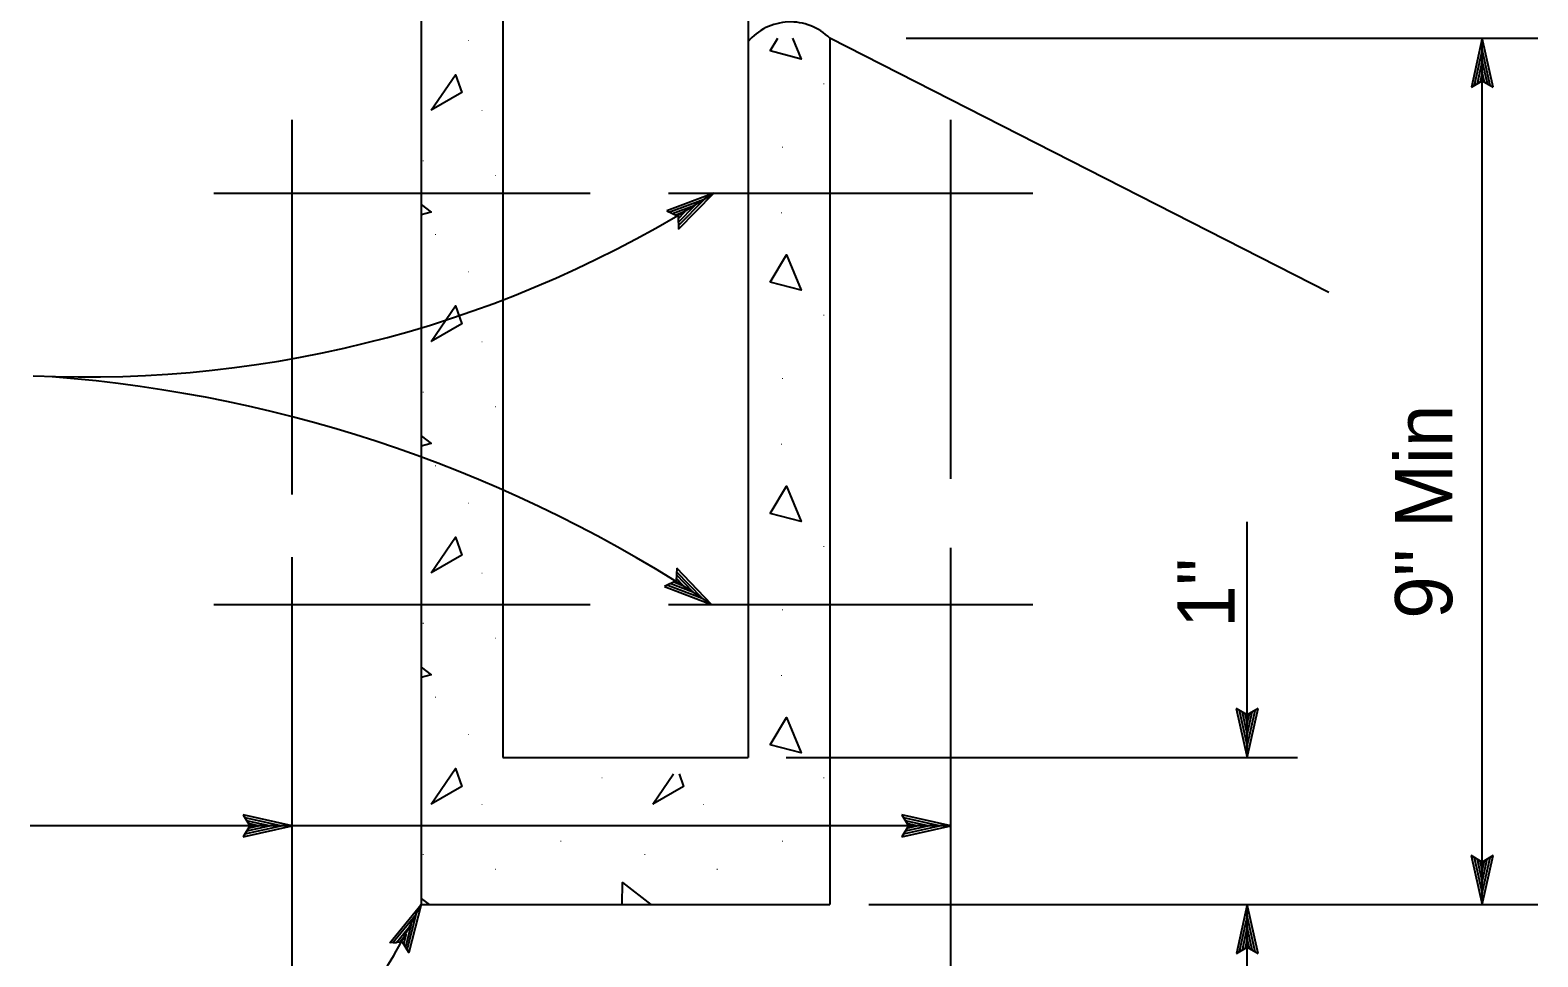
# Model space of a CAD drawing. Extents: x -894 to 866, y -476 to 714.
# Drawn here: x 499.2 to 683.7, y 153 to 266.4 of the extents above; entities that cross this region are included whole.
import ezdxf

# ---------------------------------------------------------------- set-up
doc = ezdxf.new("R2010")
doc.units = 0
for name, color, linetype in [('56 Stage 3 Anno', 7, 'Continuous'), ('57 Undefined', 7, 'Continuous'), ('59 Sndwall Anno', 7, 'Continuous'), ('60 Nongeo Data', 7, 'Continuous')]:
    doc.layers.add(name, color=color, linetype=linetype)

msp = doc.modelspace()

# ---------------------------------------------------------------- linework, layer by layer
at = {"layer": '56 Stage 3 Anno'}
for p, q in [((606.4, 265.38), (683.7, 265.38)), ((676.89, 265.38), (675.56, 259.38)), ((676.89, 263.98), (675.92, 259.61)), ((676.89, 159.38), (676.89, 265.38)), ((678.23, 259.38), (676.89, 265.38)), ((676.89, 265.38), (676.89, 265.38)), ((677.87, 259.59), (676.89, 264)), ((676.89, 262.61), (676.27, 259.79)), ((677.52, 259.83), (676.89, 262.61)), ((675.56, 259.38), (676.89, 260.18)), ((676.89, 261.23), (676.63, 260.02)), ((677.17, 260), (676.89, 261.23)), ((676.89, 260.18), (678.23, 259.38)), ((675.56, 259.38), (675.56, 259.38)), ((678.23, 259.38), (678.23, 259.38)), ((582.87, 246.42), (577.11, 244.28)), ((581.7, 245.66), (577.5, 244.1)), ((578.54, 242.45), (581.71, 245.67)), ((578.55, 242.04), (582.87, 246.42)), ((582.87, 246.42), (582.87, 246.42)), ((577.11, 244.28), (577.11, 244.28)), ((577.11, 244.28), (578.5, 243.6)), ((580.55, 244.92), (577.83, 243.91)), ((579.39, 244.17), (578.23, 243.73)), ((578.5, 243.27), (579.39, 244.17)), ((578.5, 243.6), (578.55, 242.04)), ((578.54, 242.88), (580.55, 244.92)), ((578.55, 242.04), (578.55, 242.04)), ((648.14, 177.38), (648.14, 206.23)), ((578.34, 200.53), (578.27, 198.98)), ((580.3, 197.63), (578.29, 199.72)), ((579.15, 198.4), (578.29, 199.29)), ((581.45, 196.88), (578.33, 200.1)), ((582.6, 196.11), (578.34, 200.53)), ((578.34, 200.53), (578.34, 200.53)), ((578.27, 198.98), (576.86, 198.31)), ((576.86, 198.31), (576.86, 198.31)), ((576.86, 198.31), (582.6, 196.11)), ((577.24, 198.48), (581.45, 196.87)), ((577.63, 198.65), (580.3, 197.63)), ((577.97, 198.85), (579.15, 198.4)), ((582.6, 196.11), (582.6, 196.11)), ((648.14, 182.58), (646.8, 183.38)), ((646.8, 183.38), (646.8, 183.38)), ((646.8, 183.38), (648.14, 177.38)), ((647.15, 183.16), (648.14, 178.76)), ((647.51, 182.93), (648.13, 180.14)), ((647.86, 182.75), (648.13, 181.52)), ((648.13, 180.14), (648.76, 182.96)), ((648.13, 181.52), (648.4, 182.73)), ((648.14, 177.38), (649.47, 183.38)), ((649.47, 183.38), (648.14, 182.58)), ((648.14, 178.77), (649.11, 183.14)), ((649.47, 183.38), (649.47, 183.38)), ((591.73, 177.38), (654.27, 177.38)), ((648.14, 177.38), (648.14, 177.38)), ((531.3, 169.01), (525.3, 170.34)), ((525.3, 170.34), (525.3, 170.34)), ((525.3, 170.34), (526.1, 169.01)), ((529.9, 169.02), (525.53, 169.98)), ((611.88, 169.01), (605.88, 170.34)), ((605.88, 170.34), (605.88, 170.34)), ((605.88, 170.34), (606.68, 169.01)), ((610.49, 169.02), (606.11, 169.98)), ((532.66, 169.01), (499.23, 169.01)), ((526.1, 169.01), (525.3, 167.67)), ((525.3, 167.67), (531.3, 169.01)), ((525.51, 168.03), (529.92, 169.01)), ((528.53, 169.01), (525.71, 169.64)), ((525.75, 168.39), (528.53, 169.01)), ((525.92, 168.74), (527.15, 169.01)), ((527.15, 169.01), (525.94, 169.28)), ((531.3, 169.01), (531.3, 169.01)), ((611.88, 169.01), (532.61, 169.01)), ((606.68, 169.01), (605.88, 167.67)), ((605.88, 167.67), (611.88, 169.01)), ((606.09, 168.03), (610.5, 169.01)), ((609.11, 169.01), (606.29, 169.64)), ((606.33, 168.39), (609.11, 169.01)), ((606.5, 168.74), (607.73, 169.01)), ((607.73, 169.01), (606.52, 169.28)), ((611.88, 169.01), (611.88, 169.01)), ((525.3, 167.67), (525.3, 167.67)), ((605.88, 167.67), (605.88, 167.67)), ((676.89, 164.58), (675.55, 165.38)), ((675.55, 165.38), (675.55, 165.38)), ((675.55, 165.38), (676.89, 159.38)), ((675.91, 165.16), (676.89, 160.76)), ((676.27, 164.93), (676.89, 162.14)), ((676.61, 164.75), (676.89, 163.52)), ((676.89, 159.38), (678.22, 165.38)), ((678.22, 165.38), (676.89, 164.58)), ((676.89, 160.77), (677.86, 165.14)), ((676.89, 162.14), (677.51, 164.96)), ((676.89, 163.52), (677.16, 164.73)), ((678.22, 165.38), (678.22, 165.38)), ((601.85, 159.38), (683.7, 159.38)), ((648.14, 159.38), (646.81, 153.38)), ((649.48, 153.38), (648.14, 159.38)), ((648.14, 159.38), (648.14, 159.38)), ((648.14, 140.86), (648.14, 159.38)), ((676.89, 159.38), (676.89, 159.38)), ((648.13, 157.98), (647.17, 153.61)), ((649.12, 153.59), (648.14, 158)), ((648.14, 156.61), (647.51, 153.79)), ((648.14, 155.23), (647.87, 154.02)), ((648.76, 153.83), (648.14, 156.61)), ((648.41, 154), (648.14, 155.23)), ((646.81, 153.38), (648.14, 154.18)), ((646.81, 153.38), (646.81, 153.38)), ((648.14, 154.18), (649.48, 153.38)), ((649.48, 153.38), (649.48, 153.38))]:
    msp.add_line(p, q, dxfattribs=at)
msp.add_lwpolyline([(543.24, 154.69), (547.06, 159.38), (545.58, 153.51), (545.37, 153.85), (546.45, 158.15), (543.64, 154.72), (544.05, 154.75), (545.84, 156.95), (545.15, 154.2), (544.93, 154.54), (545.23, 155.73), (544.45, 154.78), (544.77, 154.8), (545.58, 153.51), (544.77, 154.8)], close=True, dxfattribs=at)
for centre, radius, start, end in [((506.15, 366.02), 142.09, 267.3505, 302.6771), ((488.96, 55.61), 168.84, 56.3151, 85.5963)]:
    msp.add_arc(centre, radius, start, end, dxfattribs=at)
msp.add_open_spline([(523.36, 101.78), (509.06, 101.78), (506.58, 121.42), (535.57, 136.49), (547.06, 159.38)], degree=2, dxfattribs=at)
at = {"layer": '59 Sndwall Anno'}
for points in [[(589.79, 263.83), (590.7, 265.38)], [(592.51, 265.38), (593.55, 262.84), (589.79, 263.83)], [(547.06, 245.04), (548.29, 244.09), (547.06, 243.76)], [(547.06, 216.74), (548.29, 215.79), (547.06, 215.46)], [(547.06, 188.44), (548.29, 187.49), (547.06, 187.16)], [(575.42, 171.66), (577.95, 175.38)], [(578.62, 175.38), (579.18, 173.84), (575.42, 171.66)], [(571.68, 159.38), (571.7, 162.07), (575.17, 159.38)], [(547.06, 160.14), (548.05, 159.38)]]:
    msp.add_lwpolyline(points, dxfattribs=at)
for points in [[(548.29, 256.57), (551.26, 260.92), (552.05, 258.75)], [(589.79, 235.53), (591.77, 238.89), (593.55, 234.54)], [(548.29, 228.27), (551.26, 232.62), (552.05, 230.44)], [(589.79, 207.23), (591.77, 210.59), (593.55, 206.24)], [(548.29, 199.96), (551.26, 204.32), (552.05, 202.14)], [(589.79, 178.92), (591.77, 182.29), (593.55, 177.94)], [(548.29, 171.66), (551.26, 176.01), (552.05, 173.84)]]:
    msp.add_lwpolyline(points, close=True, dxfattribs=at)
at = {"layer": '60 Nongeo Data'}
for p, q in [((557.06, 340.84), (557.06, 177.38)), ((587.06, 340.84), (587.06, 177.38)), ((547.06, 290.85), (547.06, 159.38)), ((597.06, 265.38), (597.06, 159.38)), ((658.12, 234.27), (597.06, 265.38)), ((531.3, 209.55), (531.3, 255.38)), ((611.88, 211.47), (611.88, 255.38)), ((521.7, 246.42), (567.75, 246.42)), ((577.34, 246.42), (621.92, 246.42)), ((611.88, 148.87), (611.88, 203.02)), ((531.3, 148.87), (531.3, 201.87)), ((521.7, 196.11), (567.75, 196.11)), ((577.34, 196.11), (621.92, 196.11)), ((557.06, 177.38), (587.06, 177.38)), ((547.06, 159.38), (597.06, 159.38))]:
    msp.add_line(p, q, dxfattribs=at)
msp.add_arc((592.26, 260.61), 6.77, 44.8034, 140.1724, dxfattribs=at)

# ---------------------------------------------------------------- texts
at = {"layer": '57 Undefined'}
for s, p in [('9" Min', (673.22, 194.35)), ('1"', (646.6, 193.23))]:
    msp.add_text(s, height=7, rotation=90, dxfattribs=at).set_placement(p)
at = {"layer": '59 Sndwall Anno'}
for p in [(552.7, 265.05), (596.18, 259.73), (554.36, 256.49), (554.36, 256.47), (591.13, 252), (547.17, 250.33), (556, 248.54), (591, 243.94), (548.67, 241.3), (552.7, 236.73), (596.18, 231.43), (554.36, 228.17), (591.13, 223.69), (547.17, 222.03), (556, 220.24), (591, 215.64), (548.67, 213), (552.7, 208.43), (596.18, 203.12), (554.36, 199.86), (547.17, 193.73), (591.13, 195.39), (556, 191.93), (591, 187.34), (548.67, 184.69), (552.7, 180.12), (569.05, 174.82), (596.18, 174.82), (554.36, 171.56), (581.48, 171.56), (564.01, 167.09), (591.13, 167.09), (547.17, 165.43), (574.29, 165.43), (556, 163.63), (583.13, 163.63)]:
    msp.add_text('.', height=0.8, dxfattribs=at).set_placement(p)

doc.saveas('drawing.dxf')
